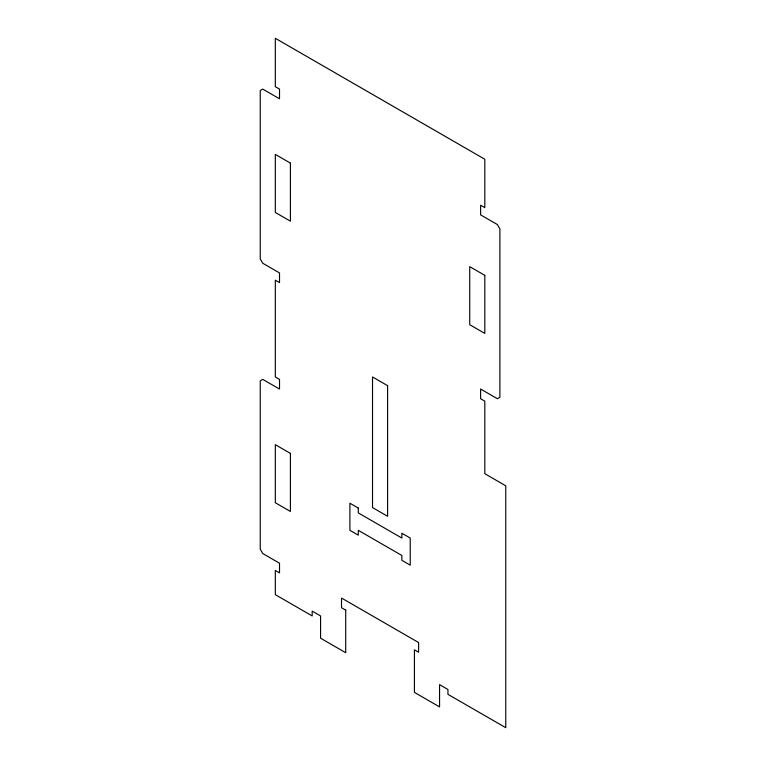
<?xml version="1.0" encoding="UTF-8"?>
<svg xmlns="http://www.w3.org/2000/svg" width="766" height="766" viewBox="0 0 766 766"><rect width="100%" height="100%" fill="white"/><g stroke="black" fill="none" stroke-linecap="round" stroke-linejoin="round"><path stroke-width="1.15" d="M345.715 610.138L345.715 652.709L320.571 638.202L320.571 615.95L312.193 611.105L312.193 615.95L275.329 594.655L275.32 570.469L279.513 572.891L279.513 563.211L262.757 553.54L260.239 549.184L260.239 380.826L262.757 379.371L279.513 389.051L279.513 379.371L275.32 376.958L275.32 280.193L279.513 282.616L279.513 272.935L262.757 263.265L260.239 258.908L260.239 90.551L262.757 89.095L279.513 98.776L279.513 89.095L275.32 86.682L275.32 38.3L484.811 159.242L484.811 207.624L480.617 205.202L480.617 214.882L497.383 224.553L499.892 228.91L499.892 397.267L497.383 398.722L480.617 389.042L480.617 398.722L484.811 401.145L484.811 473.714L505.761 485.807L505.761 727.7L447.938 694.322L447.938 689.477L439.56 684.641L439.56 706.894L414.425 692.387L414.425 649.807L418.609 652.23L418.609 642.55L341.521 598.045L341.521 607.725L345.715 610.138M290.41 163.12L275.32 154.406L275.32 212.469L290.41 221.173L290.41 163.12M484.811 275.358L469.73 266.645L469.73 324.698L484.811 333.411L484.811 275.358M387.606 385.662L372.525 376.949L372.525 507.58L387.606 516.284L387.606 385.662M290.41 453.395L275.32 444.682L275.32 502.735L290.41 511.449L290.41 453.395M358.277 508.059L349.899 503.224L349.899 530.311L358.277 535.156L358.277 530.311L401.853 555.474L401.853 560.31L410.231 565.145L410.231 538.058L401.853 533.213L401.853 538.058L358.277 512.894L358.277 508.059"/></g></svg>
